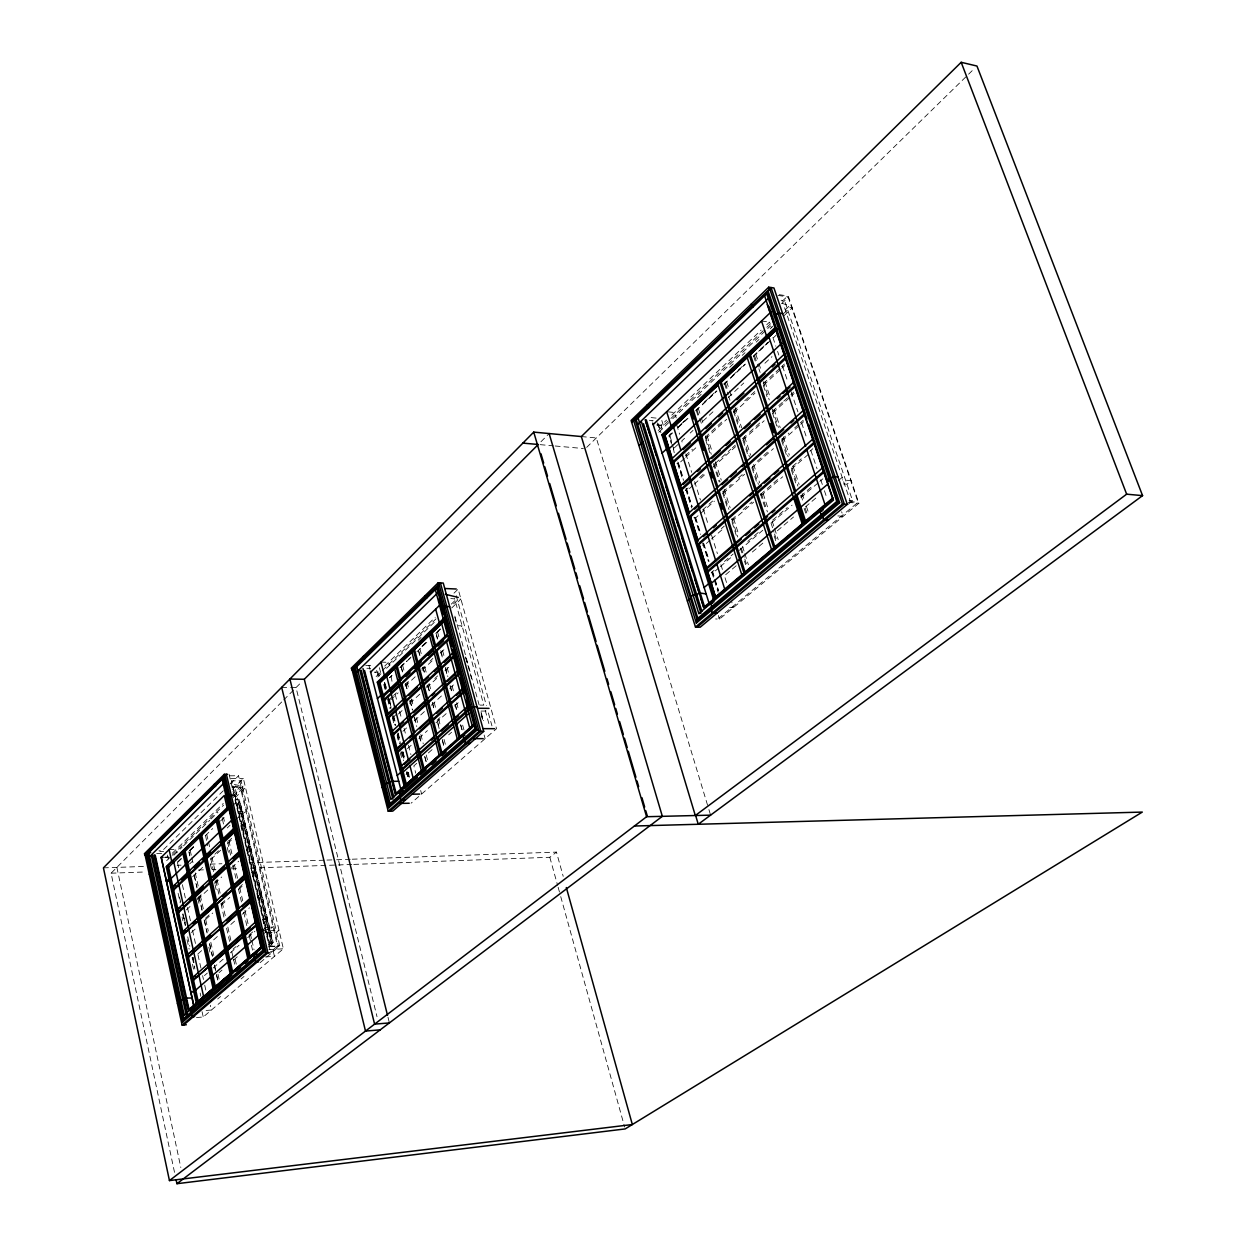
<?xml version="1.0" encoding="UTF-8"?>
<svg xmlns="http://www.w3.org/2000/svg" width="1246" height="1246" viewBox="0 0 1246 1246"><rect width="100%" height="100%" fill="white"/><g stroke="black" fill="none" stroke-linecap="round" stroke-linejoin="round"><path stroke-width="0.75" stroke-dasharray="5 3.75" d="M684.521 420.899L677.513 427.518L687.107 418.781M178.63 867.73L177.384 862.139L178.536 861.298M273.139 942.397L270.803 942.007L238.407 803.094L239.98 801.879L273.139 942.397L269.105 945.589M377.709 676.999L380.949 673.697M174.518 1172.346L111.081 873.197L282.359 701.296M283.714 699.925L301.937 681.655M540.966 441.738L549.128 433.546M658.822 432.222L671.345 420.042M223.299 790.743L162.354 850.722L158.943 850.831M230.23 783.921L238.531 775.744L278.45 946.15L271.176 952.38M232.27 789.388L243.375 778.501L283.372 948.782L203.238 1017.001L196.214 1017.546M586.679 447.361L967.223 75.539M968.609 74.184L974.17 68.748M172.228 853.308L223.268 803.468M231.569 795.369L240.244 786.896L277.484 945.979L268.404 953.766M166.637 860.69L170.811 856.625M172.197 855.27L223.61 805.134M233.345 795.649L243.063 786.164L231.865 784.077M173.817 855.27L182.087 847.202M183.474 845.863L209.655 820.366M211.026 819.011L217.925 812.299M233.08 797.533L243.515 787.612L245.509 787.581L235.307 797.502M232.348 805.991L239.014 799.527L272.625 943.487L267.049 948.284M454.011 593.127L458.17 589.093L496.531 728.692L411.102 803.203M177.384 862.139L181.542 858.105M189.875 850.052L194.033 846.018M189.657 850.551L195.201 845.177M236.444 805.305L239.98 801.879L272.796 942.428M177.96 862.107L182.118 858.089M189.968 850.535L195.529 845.162M205.247 835.77L212.677 828.543M220.526 821.005L226.071 815.632M236.242 805.757L240.307 801.863M384.718 666.065L435.212 617.346M376.121 676.562L435.975 618.888M451.286 604.139L455.46 600.12M386.54 668.323L436.77 619.963M418.204 640.179L420.992 637.5M451.722 607.97L460.927 599.124L458.793 599.046L453.528 603.858M189.626 863.976L192.398 861.313M227.224 827.936L230.012 825.273M235.572 819.93L242.285 813.513L238.64 813.591M782.13 301.314L787.768 295.941L858.073 502.263L718.677 618.234M401.508 665.831L404.265 663.199M422.145 646.098L426.272 642.157M437.284 631.629L440.04 628.996M389.344 677.746L391.711 675.488M399.966 667.591L406.85 661.019M408.221 659.71L410.978 657.078M421.989 646.565L427.487 641.301M435.742 633.404L438.499 630.772M389.687 677.746L392.054 675.488M400.309 667.607L411.756 656.626M416.834 651.829L427.845 641.316M440.663 629.028L435.929 633.529L437.439 639.12M781.522 303.681L788.578 296.969L858.883 503.244L719.487 619.122L715.609 618.966M657.14 425.042L660.972 425.431L666.594 420.073M671.828 415.105L761.135 330.081M766.726 324.77L769.514 322.107L771.367 327.62M240.914 826.238L243.718 823.559L245.369 823.528L241.148 827.531M658.184 430.54L669.476 419.824M670.878 418.485L765.402 328.617M766.82 327.277L771.056 323.259M785.151 309.849L789.388 305.815L782.348 303.401M672.747 418.718L766.337 329.847M767.723 328.523L770.526 325.876M214.873 854.211L219.094 850.224M228.906 840.894L231.709 838.231M241.537 828.902L244.341 826.238L245.992 826.207L241.771 830.194M697.511 397.77L703.102 392.459M729.642 367.29L733.832 363.318M742.227 355.359L745.015 352.711M756.197 342.105L758.985 339.457M770.168 328.851L772.956 326.203M784.139 315.612L792.285 307.887L790.089 307.575L781.694 315.269M192.632 876.795L203.877 866.141M210.886 859.491L220.713 850.161M227.738 843.511L233.36 838.184M671.329 433.343L668.853 435.679L671.485 444.043M695.751 410.323L698.554 407.676M704.177 402.38L716.793 390.465M723.817 383.846L726.62 381.198M732.243 375.903L744.859 364.003M753.285 356.06L758.892 350.765M760.294 349.441L767.318 342.821M392.21 696.779L388.004 700.75L389.733 700.766L398.144 692.838M393.611 695.455L396.415 692.807M404.841 684.879L409.046 680.908M421.678 668.993L424.481 666.345M430.088 661.065L432.907 658.418M672.061 432.954L669.414 435.446L671.672 442.61M702.542 404.218L716.575 390.995M730.608 377.756L744.625 364.533M758.658 351.294L768.486 342.043M669.491 435.742L672.419 432.985M678.151 427.58L687.963 418.329M695.875 410.869L716.933 391.026M723.942 384.422L745.513 364.081M753.409 356.636L770.776 340.267M773.579 337.619L776.305 335.034M405.168 686.219L416.398 675.644M422.02 670.364L433.25 659.773M440.259 653.169L445.881 647.873M674.304 447.906L679.272 443.265M684.568 438.312L681.749 440.944L682.917 444.651M690.206 433.047L693.025 430.415M702.9 421.195L714.176 410.666M728.256 397.49L743.769 383.005M764.904 363.256L771.959 356.668M246.303 849.383L249.122 846.75L250.773 846.704L246.537 850.66M197.491 898.132L201.727 894.192M214.452 882.339L217.271 879.707M186.386 909.892L192.04 904.643M197.693 899.378L209.001 888.85M214.655 883.601L221.726 877.013M231.616 867.808L238.687 861.235M247.16 853.339L251.412 849.398L249.761 849.445L249.122 846.75M396.695 713.989L392.459 717.93L394.188 717.945M409.389 702.183L412.208 699.551M426.319 686.421L429.138 683.805M434.776 678.556L437.595 675.924M398.424 714.005L404.062 708.756M409.716 703.507L420.992 693.01M426.646 687.761L437.938 677.263M444.993 670.706L450.631 665.457M685.347 455.725L692.418 449.183M705.143 437.393L723.537 420.369M733.427 411.211L739.096 405.978M744.75 400.745L754.655 391.571M763.128 383.721L780.105 368.006M781.522 366.698L784.357 364.081M684.288 458.497L678.634 463.73L676.858 463.574M685.705 457.189L698.43 445.414M705.516 438.872L726.73 419.248M733.801 412.706L755.029 393.082M763.518 385.232L780.494 369.532M781.912 368.224L784.746 365.608M402.925 731.293L407.177 727.384M414.279 720.889L425.618 710.469M431.303 705.267L442.642 694.847M449.744 688.337L455.413 683.135M251.739 872.698L254.573 870.097L256.224 870.035L251.957 873.944M205.434 918.302L209.702 914.393M221.087 904.004L226.772 898.802M239.575 887.105L242.409 884.52M252.362 875.424L255.212 872.823L256.863 872.761L252.595 876.654M191.417 932.506L195.684 928.613M205.637 919.517L212.755 913.022M221.29 905.219L229.825 897.432M238.36 889.644L244.06 884.442M688.181 487.949L685.331 490.535L687.107 490.675L692.807 485.504M699.598 477.576L705.298 472.39M715.297 463.325L730.981 449.058M732.414 447.766L735.265 445.18M742.398 438.701L748.114 433.515M749.531 432.222L762.381 420.556M772.364 411.476L782.348 402.411M783.781 401.103L789.481 395.916M790.914 394.624L793.764 392.038M694.24 484.211L707.089 472.546M712.79 467.359L735.623 446.644M742.772 440.165L764.172 420.743M772.738 412.971L789.855 397.427M791.288 396.135L794.138 393.534M437.081 720.266L439.931 717.68M407.458 748.675L411.741 744.797M418.858 738.348L427.425 730.608M435.975 722.851L447.392 712.525M454.51 706.077L458.793 702.199M257.206 896.186L261.722 893.538L257.424 897.4M257.829 898.911L262.361 896.279L258.062 900.126M197.896 953.969L202.195 950.122M213.642 939.873L217.941 936.026M230.837 924.485L236.569 919.361M242.3 914.221L249.465 907.82M416.756 763.3L413.859 765.885L415.759 773.19M428.359 752.958L434.153 747.771M448.669 734.829L451.566 732.243M702.51 510.035L712.587 501.048M722.664 492.077L731.293 484.383M738.489 477.966L742.818 474.119M757.21 461.285L770.153 449.744M781.663 439.48L788.858 433.063M794.621 427.939L798.935 424.092M800.384 422.799L803.249 420.245M406.071 774.405L408.361 772.38L409.685 777.488M693.882 517.729L695.657 517.853L714.379 501.188M723.007 493.494L744.61 474.274M751.805 467.857L773.392 448.638M782.036 440.944L799.309 425.556M800.742 424.279L803.623 421.709M262.704 919.828L267.236 917.196L262.922 921.012M233.08 949.156L235.961 946.617M248.935 935.232L253.25 931.432M263.342 922.57L267.89 919.953L263.56 923.753M204.422 975.634L207.319 973.095M213.082 968.033L223.174 959.186M230.385 952.847L239.045 945.262M247.689 937.677L254.9 931.338M721.372 528.647L724.284 526.108M731.542 519.769L735.888 515.969M743.146 509.614L751.868 501.998M760.574 494.382L777.987 479.149M792.518 466.471L801.225 458.855M809.931 451.239L812.844 448.7M262.766 929.968L265.678 927.429L273.045 927.04L268.015 930.014M710.095 540.188L704.286 545.265L702.495 545.156M711.544 538.926L724.611 527.51M731.869 521.171L753.659 502.138M760.917 495.799L782.706 476.766M791.412 469.166L810.289 452.672M264.339 930.217L269.229 928.955L263.731 933.752M219.109 972.612L221.99 970.104M233.516 960.074L237.83 956.305M268.544 944.437L271.41 941.96L238.998 803.094M714.129 570.294L711.201 572.802L712.977 572.911L718.849 567.88M724.378 561.51L733.162 553.987M747.802 541.434L760.995 530.126M772.707 520.096L787.347 507.543M800.539 496.235L812.252 486.205M720.313 566.634L733.489 555.342M739.345 550.327L762.786 530.251M771.586 522.728L792.082 505.16M800.882 497.637L818.451 482.591M819.915 481.33L822.858 478.822M217.645 998.996L220.573 996.489M241.07 978.951L243.998 976.459M260.118 962.675L279.789 945.854L241.085 780.744L231.631 780.853L270.18 946.415L231.631 780.853M736.168 565.777L724.409 575.777L727.181 584.576M752.35 552.025L765.589 540.764M777.364 530.765L793.531 516.997M805.305 506.997L818.544 495.737M838.34 480.66L842.203 477.389L837.764 477M848.277 504.272L852.56 500.69L784.591 300.769L781.133 300.27M353.755 864.397L549.829 857.279L556.448 852.108L563.208 876.359M270.6 946.571L272.08 946.306L234.918 786.958L240.042 787.098M206.104 1010.459L211.384 1010.07L210.325 1005.257M164.83 857.264L168.428 857.014M265.445 956.928L274.447 956.367L273.295 951.399M191.977 957.925L193.597 957.816M270.102 946.415L279.789 945.854M269.525 946.68L278.45 946.15M268.918 949.639L283.372 948.782M272.625 943.487L268.949 943.705L235.369 799.589L239.014 799.527M267.049 932.849L276.628 932.32L279.026 930.264L264.588 931.042M111.081 873.197L146.031 871.935M198.441 870.02L204.266 869.817M212.038 869.537L215.916 869.397M231.445 868.836L239.216 868.54M250.867 868.119L336.28 865.02M338.227 864.958L351.808 864.459M103.434 867.855L144.1 866.453M177.166 865.3L181.059 865.16M210.231 864.148L221.897 863.743M249.138 862.793L324.988 860.161M326.935 860.083L334.707 859.818M336.654 859.756L350.282 859.273M352.213 859.21L556.448 852.108M156.669 853.603L165.329 853.339M164.768 857.326L168.226 857.217M169.098 849.616L176.231 849.398L176.979 852.794M159.94 851.516L163.615 851.407M378.473 672.092L374.579 672.186L378.223 672.326L379.189 676.095M241.101 814.635L246.007 811.52L238.702 811.676M222.022 817.968L223.641 817.937L224.514 821.706M232.955 786.989L240.244 786.896M230.915 778.641L243.375 778.501M408.361 772.38L409.342 777.488M229.731 775.822L238.531 775.744M401.446 752.553L403.174 752.553M396.944 735.202L398.673 735.202M481.081 711.045L487.887 711.092L491.952 725.92M479.975 705.096L483.806 705.143L454.634 598.61M281.674 687.371L288.854 687.465M290.645 687.496L296.034 687.574L377.008 1016.674M391.119 676.36L392.35 683.447M366.885 668.261L370.623 668.339M380.949 662.14L388.612 662.311L389.468 665.598M365.748 665.551L372.305 665.691M458.279 625.726L462.095 625.85L458.45 629.292L454.728 615.633M656.751 424.917L661.299 425.12M729.595 607.316L733.473 607.487L731.636 601.647M715.344 583.486L716.543 584.109M837.842 515.906L843.168 516.311L841.626 511.763M849.071 500.409L852.56 500.69M849.414 501.562L858.073 502.263M848.199 502.403L858.883 503.244M843.464 483.915L846.968 484.211L851.174 480.645L842.296 479.881M540.125 444.651L553.302 445.834M555.186 445.99L583.424 448.529M674.226 452.75L672.591 444.433M581.352 436.552L596.304 437.953L708.335 807.72M450.74 598.532L454.369 598.874M649.322 420.291L653.106 420.665M656.112 418.095L651.019 417.581L652.188 421.288M668.23 411.865L674.538 412.519L676.22 417.862M761.524 321.016L769.514 322.107M779.186 294.679L787.768 295.941M777.987 295.427L788.578 296.969M784.591 307.762L850.037 500.487M772.925 337.526L775.837 346.201M777.597 351.388L778.828 355.063M782.519 366.059L788.064 382.569M791.148 391.727L797.923 411.896M801.63 422.908L807.174 439.402M810.866 450.398L817.033 468.73M820.725 479.741L822.578 485.239M824.431 490.737L826.877 498.011M755.824 354.3L758.269 361.636M758.876 363.474L761.322 370.81M764.982 381.806L770.464 398.315M774.124 409.311L780.214 427.643M783.267 436.816L789.357 455.148M793.017 466.144L799.107 484.476M802.159 493.65L803.997 499.148M806.427 506.483L808.872 513.819M754.64 355.92L758.3 366.916M758.907 368.754L760.122 372.429M763.175 381.603L769.265 399.935M772.318 409.109L778.407 427.456M782.067 438.467L788.157 456.815M791.817 467.811L797.907 486.158M800.96 495.332L802.798 500.83M805.228 508.181L807.673 515.517M753.674 356.34L756.104 363.676M763.409 385.653L767.053 396.649M772.536 413.142L776.788 425.961M781.647 440.617L784.092 447.953M784.7 449.775L787.129 457.111M791.381 469.929L796.864 486.423M804.168 508.399L805.991 513.897M726.683 381.79L729.066 389.126M729.673 390.964L732.072 398.299M735.062 407.489L741.65 427.674M744.641 436.848L750.637 455.195M753.628 464.369L759.624 482.732M763.222 493.743L768.611 510.253M772.209 521.264L774 526.778M774.607 528.6L778.189 539.611M725.484 383.425L727.29 388.923M733.878 409.124L739.859 427.487M743.457 438.514L749.438 456.877M752.444 466.051L758.425 484.414M761.415 493.587L767.411 511.95M771.009 522.977L774 532.151M774.591 533.989L776.99 541.34M724.58 383.768L728.162 394.78M728.754 396.602L729.954 400.278M733.551 411.273L737.725 424.107M743.114 440.617L748.488 457.126M752.07 468.122L757.459 484.632M760.449 493.805L765.823 510.315M774.202 535.982L775.993 541.48M698.321 408.517L700.673 415.868M701.264 417.706L703.616 425.057M707.152 436.084L712.447 452.625M715.406 461.799L721.294 480.177M724.238 489.367L730.125 507.745M733.66 518.772L738.956 535.297M742.491 546.324L744.267 551.838M744.843 553.676L748.379 564.703M697.121 410.168L702.433 426.724M705.376 435.913L711.264 454.292M714.207 463.481L720.095 481.875M723.038 491.064L728.926 509.443M731.869 518.632L737.757 537.026M741.292 548.053L744.236 557.242M744.828 559.08L747.179 566.432M696.28 410.448L698.632 417.799M705.688 439.822L709.799 452.672M713.319 463.699L719.207 482.062M722.727 493.073L728.022 509.598M732.134 522.448L736.246 535.297M740.358 548.147L742.118 553.66M744.469 561.012L745.653 564.672M676.609 424.684L679.631 434.231M685.845 453.871L691.686 472.343M694.614 481.579L700.454 500.051M703.367 509.287L708.631 525.905M711.544 535.141L717.4 553.613M720.904 564.703L722.649 570.232M669.772 435.477L672.03 442.642M678.338 462.687L683.54 479.243M686.437 488.448L692.231 506.842M695.704 517.884L700.922 534.441M703.819 543.645L709.021 560.202M712.494 571.244L718.646 590.791M672.233 444.401L673.93 449.775M677.762 462.017L683.556 480.426M686.079 488.416L691.873 506.81M695.128 517.246L700.564 534.425M703.242 543.007L709.036 561.416M712.136 571.213L718.288 590.775M677.699 463.792L682.917 480.364M685.814 489.569L691.608 507.994M694.489 517.199L699.707 533.771M702.604 542.976L708.398 561.385M711.871 572.428L718.101 592.239M661.797 420.463L664.118 427.861M660.972 425.431L662.093 428.982M658.231 423.718L660.956 432.424M718.366 615.524L719.487 619.122M657.467 422.892L660.349 432.113M708.912 809.573L710.594 815.149M549.829 857.279L557.616 885.376M558.13 887.245L560.217 894.737M560.731 896.622L624.651 1127.054M456.238 595.681L486.345 705.516M485.224 710.329L489.491 725.904M459.463 632.984L479.071 704.784M481.034 711.98L483.432 720.764M454.837 617.331L456.706 624.153M465.646 656.907L472.172 680.846M481.158 713.724L483.074 720.764M465.693 657.763L467.702 665.146M481.205 714.597L483.137 721.683M484.118 735.015L485.115 738.644M437.548 631.987L439.059 637.578M442.579 650.614L444.588 658.059M447.096 667.373L449.105 674.834M452.127 686.001L453.622 691.592M456.643 702.76L458.653 710.22M462.671 725.125L464.182 730.701M436.302 633.793L437.813 639.385M440.819 650.568L442.828 658.028M445.352 667.342L447.859 676.656M450.367 685.97L452.376 693.43M455.382 704.613L457.391 712.073M460.911 725.11L462.422 730.701M440.944 652.141L442.455 657.732M445.461 668.9L447.47 676.344M449.977 685.643L451.987 693.088M454.992 704.255L457.002 711.715M460.506 724.736L462.515 732.181M419.918 648.823L421.896 656.221M424.839 667.311L426.817 674.709M429.278 683.961L431.241 691.343M434.2 702.448L435.679 707.993M438.639 719.082L440.601 726.48M444.043 739.408L446.021 746.806M418.672 650.63L420.634 658.028M423.095 667.28L425.073 674.678M428.017 685.767L429.995 693.181M432.455 702.417L434.418 709.815M437.377 720.92L439.34 728.318M442.299 739.423L444.261 746.821M418.329 650.334L420.338 657.857M422.846 667.264L424.839 674.787M427.845 686.063L429.839 693.586M432.346 702.993L434.34 710.516M437.844 723.677L439.355 729.315M442.346 740.607L443.856 746.245M402.629 665.333L404.109 670.94M407.053 682.154L409.015 689.614M411.476 698.959L413.438 706.435M416.398 717.634L418.36 725.11M420.821 734.439L423.266 743.784M426.225 754.998L428.188 762.459M401.399 667.171L402.863 672.778M405.807 683.992L407.785 691.468M410.23 700.813L412.691 710.158M414.653 717.618L416.616 725.094M419.559 736.308L421.537 743.784M424.964 756.867L426.444 762.474M401.087 666.828L402.551 672.419M405.495 683.618L407.458 691.094M409.903 700.423L412.364 709.753M414.326 717.213L416.771 726.558M419.232 735.888L421.195 743.348M424.621 756.415L426.584 763.876M420.681 790.509L421.615 794.045M395.216 694.427L396.68 700.065M399.623 711.357L401.586 718.88M404.047 728.271L406.009 735.794M408.454 745.201L410.915 754.609M386.244 687.247L384.609 682.263L386.338 688.898M389.375 699.286L391.322 706.794M393.752 716.154L395.698 723.646M398.144 733.022L400.091 740.513M403.003 751.759L404.95 759.25M388.051 695.533L390.979 706.778M393.409 716.154L395.839 725.53M397.786 733.022L400.231 742.398M402.66 751.759L404.607 759.25M384.5 682.683L386.338 689.77M388.69 698.835L391.119 708.211M393.066 715.702L395.496 725.079M397.941 734.455L400.371 743.831M402.801 753.207L404.265 758.83M407.676 771.959L409.093 777.411M384.329 684.443L385.715 689.754M388.067 698.819L390.496 708.195M392.443 715.702L394.889 725.079M397.318 734.455L399.748 743.831M402.178 753.207L403.642 758.83M407.053 771.959L408.47 777.426M379.391 667.685L381.323 675.13M383.737 684.428L385.185 690.004M387.599 699.302L389.998 708.6M392.412 717.914L394.343 725.343M397.24 736.511L398.206 740.217M401.103 751.385L403.517 760.683M406.414 771.85L407.863 777.426M400.278 752.631L402.209 760.122M376.681 670.301L378.628 677.808M368.972 665.613L369.969 669.351M387.989 1017.25L389.391 1022.919M243.718 823.559L244.341 826.238M254.573 870.097L255.212 872.823M260.056 893.616L260.694 896.341M265.585 917.29L266.223 920.046M229.077 774.249L270.18 950.791M228.859 840.552L231.896 853.728M234.497 865.036L237.55 878.228M239.715 887.635L242.752 900.827M244.932 910.25L248.406 925.326M250.571 934.734L251.443 938.503M251.879 940.387L254.044 949.81M222.395 819.152L223.704 824.79M227.597 841.735L230.697 855.675M232.862 865.098L235.899 878.29M238.438 888.803L241.475 901.979M243.718 912.212L247.191 927.289M249.278 935.871L251.022 943.409M251.443 945.293L252.751 950.932M227.27 847.436L228.563 853.089M206.727 834.29L208.02 839.975M208.456 841.875L209.749 847.545M211.898 857.014L214.919 870.269M217.069 879.738L220.511 894.877M222.24 902.462L225.246 915.701M227.831 927.071L230.853 940.325M235.151 959.249L236.444 964.934M205.512 835.474L207.693 845.707M210.667 858.183L213.72 872.216M215.823 880.891L218.844 894.13M220.994 903.599L224.046 917.679M226.57 928.192L229.591 941.431M231.787 951.773L233.08 957.458M233.516 959.358L235.183 966.039M210.325 863.914L212.054 871.484M215.06 884.738L216.773 892.307M190.171 850.302L191.432 855.94M191.853 857.809L193.13 863.447M195.233 872.823L198.176 885.968M200.294 895.36L203.659 910.374M205.761 919.766L208.3 931.027M210.823 942.288L213.767 955.433M217.988 974.201L219.249 979.839M188.971 851.454L189.813 855.208M194.454 875.845L196.977 887.105M199.08 896.481L202.023 909.611M204.546 920.872L207.07 932.133M209.593 943.393L212.536 956.523M214.639 965.899L216.321 973.406M216.742 975.275L218.003 980.913M188.987 852.233L189.828 855.986M194.033 874.77L196.993 887.915M199.095 897.307L202.039 910.452M204.142 919.844L207.085 932.989M209.624 944.25L212.147 955.526M214.25 964.918L215.932 972.425M216.352 974.31L218.034 981.817M197.88 898.428L199.142 904.066M208.814 947.24L210.496 954.748M182.399 884.691L185.343 897.961M187.445 907.446L190.404 920.716M192.507 930.186L195.451 943.456M197.974 954.825L200.933 968.095M202.615 975.68L203.456 979.465M204.718 985.15L205.824 990.134M179.517 897.104L180.779 902.774M184.128 917.881L185.374 923.551M192.912 957.582L194.578 965.136M183.006 913.848L185.529 925.233M192.663 957.489L194.765 966.974M178.116 893.335L180.203 902.789M182.71 914.143L185.218 925.482M187.725 936.821L189.828 946.275M192.336 957.613L194.843 968.952M200.17 993.062L200.902 996.364M182.041 917.04L182.882 920.81M187.056 939.702L189.143 949.156M192.476 964.264L193.737 969.933M167.447 855.021L168.319 858.961M202.054 1011.659L203.238 1017.001M116.875 867.387L180.826 1167.518"/><path stroke-width="1.5" d="M147.713 853.884L183.614 1018.512L182.586 1022.125L146.016 854.242L225.09 775.728L266.223 952.91L182.103 1025.1L145.112 855.145L146.016 854.242M355.39 668.027L390.06 803.608L388.845 807.766L353.288 668.572L439.059 584.421L479.025 731.371L388.207 811.224L352.088 669.741L353.288 668.572M636.254 419.824L697.822 618.281L696.327 623.062L633.638 420.681L769.779 288.994L842.498 503.976L847.296 504.35L773.937 287.966L768.704 287.187L631.099 420.478L695.47 627.05L700.174 627.221L847.296 504.35M775.417 327.262L661.906 434.729L713.335 598.765L714.55 598.812L724.892 589.654L716.933 564.469M437.564 587.473L354.767 668.635M155.189 855.021L189.158 1010.023L261.239 947.162M767.598 292.888L635.398 420.65L635.149 419.84M707.728 572.21L715.609 597.317L714.55 598.812L663.106 434.838L775.37 328.633M444.386 617.767L377.304 682.138L404.187 786.117L439.34 755.543M233.703 827.562L229.28 808.498L227.13 807.72L166.294 866.811L196.292 1002.874L218.128 984.558M695.47 814.977L698.258 824.26L1142.566 495.628L976.957 66.038L961.18 62.3L581.352 436.552L533.74 432.113L103.434 867.855L169.44 1180.585L632.345 1124.531L566.323 887.557M389.391 1022.919L374.594 1024.134L289.897 679.039L304.289 679.272L538.241 444.479L522.884 443.109M227.488 774.264L224.311 774.296L144.38 853.775L145.112 855.145M144.661 855.068L225.09 775.728M149.177 850.971L153.32 846.859M162.977 837.281L165.734 834.54M147.23 854.367L223.844 777.488M148.539 857.7L224.389 782.69M388.207 811.224L392.755 811.13L483.697 731.386L443.249 583.05L438.156 582.817L351.232 668.199L352.088 669.741M351.606 669.632L439.059 584.421M149.271 874.287L151.732 872.293M227.909 797.861L229.716 795.664L232.597 795.618M356.465 672.248L438.062 592.52M213.159 988.872L182.523 851.657L183.723 850.504L184.953 850.457L215.651 987.704M231.585 973.951L230.323 974.029L199.017 835.645L200.232 834.462L201.478 834.431L216.524 900.796M239.17 908.614L218.362 818.061L217.116 818.077L215.87 819.292L247.876 958.875L250.446 957.676L240.042 912.399M228.252 807.688L166.294 866.811M184.953 850.457L182.523 851.657M201.478 834.431L199.017 835.645M217.116 819.261L218.362 818.061M229.28 808.498L168.584 867.185L198.254 1001.597M370.576 672.186L439.854 605.042M631.582 422.036L769.779 288.994M632.096 422.192L633.638 420.681M357.524 691L360.608 688.462M442.626 609.31L445.056 606.49L449.681 606.662M637.672 424.388L768.284 298.542M170.141 879.396L231.943 820.024M421.569 771.414L394.141 666.672L395.698 665.193L397.022 665.224L400.947 680.191M436.91 733.863L414.295 648.683L412.956 648.636L411.367 650.163L439.34 755.683M457.469 739.626L428.935 633.311L430.54 631.769L431.895 631.8L435.898 646.736M444.308 619.028L378.473 682.169L377.304 682.138M443.856 621.333L379.89 682.606L388.129 713.802M444.028 621.349L380.061 682.606L378.473 682.169L405.371 786.101M653.122 424.652L771.103 311.858M235.058 831.674L173.396 890.314L172.166 890.376L171.59 887.775L234.575 827.687M175.624 885.065L171.59 887.775M181.231 879.723L186.838 874.38M193.831 867.699L199.438 862.372M202.241 859.693L210.636 851.688M220.433 842.343L233.033 830.334M639.182 445.118L643.107 441.894M774.451 316.827L777.909 313.011L782.659 313.681M172.166 890.376L235.198 830.366M377.398 698.617L380.746 695.455L383.27 695.034L447.485 634.105M448.622 639.774L384.142 700.704L382.818 700.688L382.07 697.822L447.859 635.46M390.403 691.203L397.396 684.568M405.807 676.609L410.012 672.638M414.202 668.65L421.21 662.015M428.203 655.396L432.409 651.409M438.016 646.113L443.607 640.802M717.852 487.061L692.558 407.909L691.187 407.769L689.147 409.7L741.977 575.309M771.757 550.202L717.416 382.943L719.503 380.965L720.889 381.12L775.355 548.427M802.377 524.379L746.479 355.437L748.628 353.397L750.014 353.568L776.819 434.387M382.818 700.688L448.669 638.419M720.889 381.12L718.786 383.098L717.416 382.943M718.272 384.703L664.757 435.29L661.906 434.729M721.076 382.055L776.959 329.24M689.209 513.212L664.757 435.29L718.459 384.718M721.263 382.07L777.13 329.256M662.031 453.186L666.408 449.09L669.133 448.7L781.834 343.18M240.431 854.834L178.365 912.773L177.119 912.835L176.543 910.219L239.948 850.862M180.608 907.524L176.543 910.219M189.065 899.612L191.884 896.98M194.703 894.348L203.16 886.436M213.019 877.2L224.296 866.655M232.753 858.728L239.808 852.139M439.324 670.597L388.596 717.898L387.272 717.898L386.525 715.002L452.656 653.138M396.29 707.121L387.849 715.017L386.525 715.002M408.968 695.268L417.41 687.387M424.45 680.799L428.671 676.858M434.309 671.594L438.53 667.638M444.152 662.374L449.79 657.109M177.119 912.835L239.17 854.881M387.272 717.898L453.466 656.097M442.143 667.965L454.821 656.144M756.291 385.871L672.887 463.232L671.516 463.107L670.535 459.992L784.902 353.615M683.197 449.619L690.268 443.046M705.797 428.608L711.45 423.36M718.506 416.803L722.742 412.862M736.869 399.732L743.924 393.175M758.051 380.046L765.106 373.489M772.177 366.916L774.996 364.299M671.516 463.107L785.992 356.854M759.11 383.254L785.977 358.334M459.649 673.915L393.066 735.187L391.742 735.187L390.995 732.29L457.484 670.909M399.39 725.764L403.642 721.839M413.547 712.712L424.87 702.261M431.941 695.735L434.776 693.119M447.516 681.375L456.005 673.541M391.742 735.187L459.712 672.591M245.836 878.165L182.103 935.45L181.527 932.818L245.353 874.194M185.607 930.155L181.527 932.818M192.694 923.644L195.544 921.028M201.213 915.826L215.402 902.805M222.504 896.295L226.756 892.385M233.859 885.875L245.213 875.455M182.103 935.45L245.992 876.904M765.48 413.641L681.36 490.223L679.989 490.114L679.008 486.984L794.356 381.65M683.213 484.492L690.346 477.981M697.464 471.486L700.314 468.885M711.7 458.497L720.25 450.694M725.951 445.492L730.218 441.598M744.469 428.608L750.17 423.406M754.437 419.513L760.138 414.311M777.224 398.704L780.074 396.119M782.924 393.518L790.057 387.023M679.989 490.114L795.462 384.921M464.493 691.795L397.567 752.568L396.244 752.568L395.48 749.656L462.328 688.773M768.33 411.04L795.431 386.385M402.505 744.469L396.82 749.656L395.48 749.656M409.623 737.99L412.457 735.405M419.575 728.926L430.96 718.568M436.645 713.397L442.346 708.211M456.566 695.268L462.266 690.082M396.244 752.568L464.571 690.486M251.271 901.652L187.134 958.205L186.542 955.557L250.804 897.681M200.637 943.923L186.542 955.557M204.936 940.06L210.636 934.921M226.351 920.778L237.784 910.483M242.067 906.636L249.216 900.204M187.134 958.205L251.443 900.422M467.203 706.731L399.997 767.115L400.76 770.059L402.1 770.044L435.025 740.545M404.187 764.53L409.918 759.406M431.365 740.14L434.231 737.57M441.38 731.153L448.529 724.72M455.678 718.303L458.544 715.734M465.693 709.317L468.558 706.747M385.03 783.89L392.911 780.79L392.288 781.351L390.855 775.744M400.76 770.059L469.462 708.195M382.164 787.55L385.341 785.12M437.876 737.975L469.384 709.768M469.804 709.457L472.327 706.762L477 706.809M804.963 414.669L689.895 517.448L688.524 517.355L687.527 514.177L803.904 409.95M694.645 509.131L698.959 505.284M721.948 484.694L727.695 479.554M730.577 476.984L736.324 471.829M742.071 466.689L744.937 464.119M766.492 444.822L773.673 438.39M777.987 434.527L783.734 429.387M790.914 422.955L793.795 420.385M397.225 775.51L400.651 772.442L403.206 771.99L453.466 727.057M456.379 724.471L468.948 713.226M688.524 517.355L805.009 413.236M363.007 668.619L395.247 794.029L473.433 724.798M450.974 745.248L445.149 750.388L451.145 745.248M455.335 741.386L472.327 726.34M406.336 784.762L439.511 755.543M455.522 741.386L472.499 726.34M406.212 785.26L402.256 787.815L403.143 791.241M419.949 773.205L412.675 779.638L413.329 778.719L409.996 765.916M422.861 770.62L463.574 734.501M473.324 725.966L465.35 731.963M399.141 793.484L401.664 791.257L399.795 791.568L400.511 794.387M404.529 788.718L417.441 777.302M420.307 774.778L426.054 769.701M431.786 764.623L436.084 760.823M441.832 755.746L446.13 751.945M256.754 925.295L192.18 981.132L191.588 978.468L256.287 921.339M390.06 803.608L475.022 728.63L436.879 588.143M195.715 975.836L191.588 978.468M210.091 963.158L224.482 950.464M227.364 947.926L241.74 935.232M244.621 932.693L250.368 927.631M192.18 981.132L255.492 925.357M388.845 807.766L476.984 730.125L437.751 585.713M814.588 443.218L698.508 544.907L697.137 544.814L696.14 541.621L813.529 438.483M389.967 811.193L480.831 731.386L440.414 582.91M703.305 536.621L707.65 532.805M713.46 527.712L716.357 525.173M749.687 495.892L752.584 493.354M755.481 490.799L761.29 485.722M764.187 483.168L769.981 478.075M774.327 474.259L778.688 470.443M697.137 544.814L814.635 441.816M179.72 1000.616L185.529 998.093L192.133 997.999M258.856 931.354L257.611 932.444L259.339 932.46M177.415 1003.606L179.954 1001.737M259.137 932.506L261.021 930.482L263.934 930.326M190.903 992.782L195.856 989.994L258.638 935.201L256.442 925.762M196.292 1002.874L260.757 948.066M262.127 946.181L188.162 1010.101L154.208 855.052M220.838 982.066L245.54 960.868M249.698 957.146L261.411 947.162M150.688 852.638L148.804 852.809L184.206 1014.992L261.302 948.424L262.984 948.159M190.482 1010.553L231.74 974.964M236.164 971.148L240.587 967.332M245.01 963.516L247.954 960.978M190.171 1010.958L194.283 1008.497M198.721 1003.575L203.098 999.806M208.923 994.791L211.836 992.268M217.661 987.253L220.573 984.729M226.398 979.714L229.311 977.207M824.291 472.032L707.198 572.599L705.828 572.521L704.815 569.297L823.232 467.297M183.614 1018.512L263.186 949.982L223.47 778.734M741.292 539.16L706.186 569.375L704.815 569.297M745.669 535.391L750.061 531.606M754.437 527.837L758.83 524.068M764.686 519.021L767.598 516.514M771.99 512.729L774.919 510.221M182.586 1022.125L264.635 951.586L224.078 776.741M705.828 572.521L824.369 470.645M183.738 1024.96L267.921 952.816L226.414 774.28M691.094 596.585L693.041 594.918L696.763 594.903L699.131 592.878L706.124 593.937M829.104 478.729L826.877 480.629L828.699 481.003M687.418 600.993L691.499 597.924M829.571 480.146L833.231 476.564L838.013 476.984M704.052 587.614L708.616 583.72L711.388 583.284L827.578 484.305M713.335 598.765L832.935 497.87M711.466 601.849L704.784 607.487L646.285 419.84M718.568 595.868L721.527 593.376M725.951 589.638L728.91 587.162M742.18 575.964L745.139 573.471M749.562 569.749L752.506 567.257M758.409 562.289L761.368 559.797M765.792 556.074L768.735 553.582M774.638 548.614L777.597 546.122M782.021 542.384L784.964 539.907M789.388 536.169L792.347 533.677M798.25 528.709L801.194 526.217M805.617 522.495L808.576 520.003M812.999 516.28L817.423 512.542M831.191 500.939L822.204 507.48L823.076 510.081M638.108 418.049L698.819 613.546L833.449 500.129L764.592 295.8M697.822 618.281L836.782 501.484L839.664 502.823L696.327 623.062M695.47 627.05L842.498 503.976M697.293 627.112L844.352 504.116L771.025 287.53M169.44 1180.585L646.596 816.722L710.594 815.149M176.122 1179.915L176.932 1183.7L662.342 816.332L549.128 433.546M1142.566 495.628L1126.649 494.179L695.315 815.523L581.352 436.552M635.398 420.65L697.371 620.368L838.247 502.091L767.349 292.016M171.216 878.352L168.942 878.773L166.372 881.249L168.272 881.171M184.206 1014.992L186.075 1014.493L151.514 856.407M192.896 1008.606L191.152 1008.995L191.697 1011.55M255.508 954.592L253.717 954.981L254.324 957.613M698.819 613.546L700.922 613.141L641.425 421.74M464.789 735.467L462.889 735.763L463.668 738.644M176.932 1183.7L625.165 1128.923L1142.302 812.081L634.401 826.02M712.696 603.235L710.781 603.469L711.762 606.568M821.955 511.265L820.024 511.436L821.098 514.66M380.248 1029.835L365.499 1031.081L281.674 687.371M182.103 1025.1L186.339 1024.757M194.641 1016.549L191.806 1016.767L191.183 1011.986M193.597 1005.397L194.843 1006.394M201.945 997.984L203.705 997.018L173.833 862.248L171.73 861.516L169.098 849.616M258.483 961.881L255.57 962.068L254.885 957.13M257.221 951.243L256.193 951.305L256.925 954.514M266.223 952.91L269.152 952.738M168.74 867.185L167.385 866.764L197.382 1002.796M163.039 857.373L161.123 857.435L224.296 795.478L227.13 807.72M405.308 800.134L400.729 800.212L399.841 794.979M399.81 803.421L409.218 803.249M395.247 794.029L396.306 794.014L364.564 670.504M412.177 794.2L419.715 794.076M392.288 781.351L398.798 781.273M442.314 754.235L440.959 754.235L412.956 648.636M470.007 743.395L465.35 743.395L464.384 738.021M473.605 738.644L483.199 738.644M479.025 731.371L483.697 731.386M390.995 732.29L392.319 732.29M483.059 728.645L494.6 728.692M468.2 729.44L469.882 728.505L446.613 641.877M477.498 708.258L489.024 708.367M382.07 697.822L383.394 697.838M394.141 666.672L395.48 666.703M428.935 633.311L430.275 633.357M716.902 613.25L712.198 613.063L710.874 607.316M715.609 597.317L699.24 544.564M714.145 599.591L713.039 599.544L713.833 602.052M444.838 588.501L456.27 589M723.069 590.557L724.284 590.604M696.14 541.621L697.511 541.714M687.527 514.177L688.898 514.287M806.053 522.557L804.651 522.463L748.628 353.397M828.403 520.143L823.606 519.784L822.095 513.835M825.117 504.957L806.863 450.024M823.481 505.845L824.712 505.938M679.008 486.984L680.363 487.093M670.535 459.992L671.905 460.117M467.857 709.628L469.68 709.799M746.479 355.437L747.849 355.608M445.398 594.311L458.248 597.441M475.022 728.63L476.984 730.125M263.186 949.982L264.635 951.586M961.18 62.3L1126.649 494.179M768.704 287.187L769.249 288.807M768.003 290.707L839.664 502.823M766.679 293.776L836.782 501.484M769 306.516L806.925 418.983M808.779 424.512L828.06 481.672M767.256 304.507L832.686 498.649L703.679 607.441L645.179 419.715M805.632 446.348L768.938 337.012L766.461 335.735L761.524 321.016M752.895 307.077L751.058 304.273M778.034 438.062L795.696 491.329M796.91 495.005L805.446 520.719M770.34 423.531L773.392 432.705M795.26 498.774L803.172 522.635M719.503 380.965L773.968 548.349M719.035 490.737L744.921 571.727M691.187 407.769L744.127 573.503M690.518 409.841L693.446 419.045M699.317 437.439L703.429 450.304M710.485 472.374L712.245 477.903M720.468 503.649L722.228 509.162M680.737 449.822L673.572 427.129L671.158 425.961L666.657 411.71M681.905 453.528L715.765 560.778M664.928 435.306L680.721 485.582M681.874 489.257L689.396 513.227M690.549 516.919L698.072 540.889M690.377 516.903L697.9 540.873M699.053 544.564L706.575 568.519M648.512 407.972L646.783 405.293M652.733 423.142L709.457 604.497M646.067 422.425L650.085 435.306M652.374 442.673L656.393 455.569M658.682 462.92L663.853 479.492M666.143 486.859L671.314 503.431M675.893 518.149L678.774 527.354M682.216 538.397L686.219 551.293M688.524 558.66L692.542 571.54M694.832 578.907L698.85 591.788M701.062 598.921L703.803 607.721M643.497 423.733L701.887 611.365M540.966 453.778L543.692 463.076M544.782 466.783L547.524 476.081M549.704 483.51L556.246 505.829M558.426 513.259L566.073 539.284M567.164 543.007L569.889 552.305M570.98 556.028L574.811 569.033M575.901 572.755L577.537 578.331M579.717 585.76L583.533 598.781M584.623 602.503L587.364 611.802M588.455 615.508L596.086 641.534M597.177 645.257L604.824 671.283M607.004 678.727L608.64 684.303M610.82 691.732L614.652 704.753M615.742 708.46L617.377 714.036M619.558 721.481L623.374 734.486M624.464 738.208L627.205 747.507M628.296 751.229L635.927 777.255M637.018 780.977L638.653 786.553M641.939 797.705L644.665 807.003M645.755 810.71L647.39 816.286M533.74 432.113L646.596 816.722M438.156 582.817L438.561 584.296M437.362 586.679L476.081 729.284L389.733 805.414L354.534 667.918M438.779 599.295L442.844 614.262M443.856 618L447.906 632.968M448.934 636.722L451.473 646.067M452.485 649.805L454.011 655.427M455.024 659.165L459.073 674.133M460.101 677.871L464.151 692.838M466.191 700.33L467.702 705.937M435.321 589.67L472.608 727.15L390.823 799.511L356.792 666.641M445.118 636.348L441.66 623.607L439.324 622.642L435.664 609.107M426.662 598.142L425.088 595.65M436.91 650.459L460.49 738.162L459.135 738.162L430.54 631.769M437.891 737.57L441.816 752.382M401.928 683.929L414.684 732.57M415.666 736.308L424.497 769.981L423.157 769.997L395.698 665.193M394.811 707.557L386.681 676.282L384.375 675.348L380.949 662.14M395.792 711.326L408.532 760.278M388.939 717.556L406.508 784.746M370.42 671.22L401.01 790.151M364.767 658.822L363.24 656.408M364.439 672.965L367.321 684.179M368.286 687.917L371.168 699.115M372.118 702.853L379.812 732.757M380.762 736.495L383.643 747.709M384.609 751.447L389.889 772.006M393.222 784.949L395.075 792.145M361.293 670.301L393.845 797.175M359.814 670.27L392.833 799.044M304.289 679.272L387.522 1015.365M224.311 774.296L224.623 775.635M224 778.205L264.012 950.667L183.364 1020.069L147.059 853.712M234.575 831.347L239.388 852.108M240.26 855.893L244.637 874.77M245.509 878.555L249.885 897.432M250.758 901.216L255.57 921.978M259.028 936.899L261.006 945.449M222.271 779.918L261.302 948.424M215.574 786.553L214.203 784.357M217.116 818.077L249.169 957.753M217.38 904.596L232.862 972.861L231.6 972.939L200.232 834.462M183.723 850.504L214.405 987.798M193.8 1005.46L161.17 857.155L193.706 1005.569M154.925 846.719L153.601 844.601M154.738 855.472L184.408 990.913M186.464 1000.304L188.099 1007.78M152.464 854.476L187.445 1014.384"/></g></svg>
